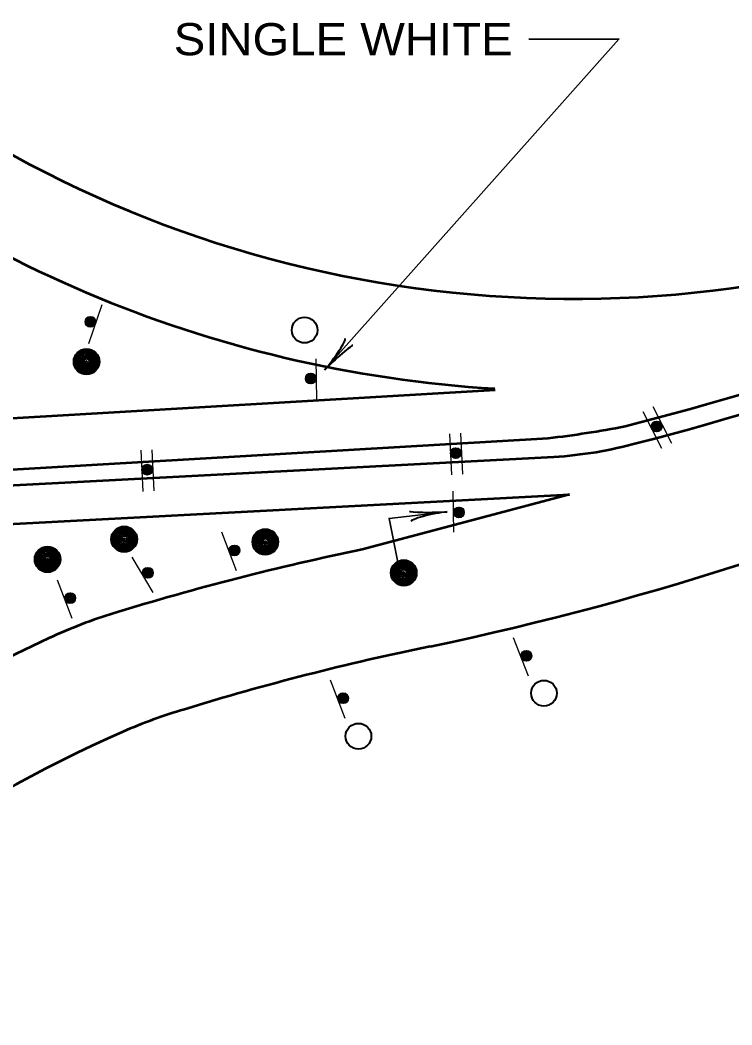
# Model space of a CAD drawing. Extents: x 354 to 1034, y -85 to 443.
# Drawn here: x 761.2 to 806, y 94.7 to 158 of the extents above; entities that cross this region are included whole.
import ezdxf
from ezdxf.enums import TextEntityAlignment as Align

# ---------------------------------------------------------------- set-up
doc = ezdxf.new("R2010")
doc.units = 0
doc.header["$LTSCALE"] = 0.8
doc.layers.add('1', color=7, linetype='Continuous', lineweight=40)
doc.layers.add('4', color=7, linetype='Continuous', lineweight=25)

msp = doc.modelspace()

# ---------------------------------------------------------------- linework, layer by layer
at = {"layer": '1', "lineweight": 53}
for p, q in [((733.5157, 131.3185), (791.1193, 134.7018)), ((744.0098, 128.6893), (794.4734, 131.6532)), ((744.0627, 127.8161), (794.8289, 130.4765)), ((733.5227, 124.8303), (795.8072, 128.0944)), ((795.8072, 128.0944), (782.7468, 124.6297))]:
    msp.add_line(p, q, dxfattribs=at)
at = {"layer": '1', "lineweight": 35}
for points in [[(793.2572, 156.7909), (798.9272, 156.7909), (780.3809, 135.9516)], [(788.0897, 127.0157), (784.4471, 126.5922), (785.0401, 123.6272)]]:
    msp.add_lwpolyline(points, dxfattribs=at)
at = {"layer": '1'}
for centre, radius in [((765.6203, 138.9862), 0.3159), ((765.6306, 138.9913), 0.2917), ((765.6229, 138.9939), 0.2754), ((779.1208, 138.457), 0.81), ((765.5997, 138.9762), 0.2835), ((765.6203, 138.9862), 0.2511), ((765.6203, 138.9862), 0.2349), ((765.6229, 138.9939), 0.2268), ((765.6229, 138.9939), 0.2106), ((765.6152, 138.9965), 0.1946), ((765.6076, 138.9992), 0.1782), ((765.6076, 138.9992), 0.162), ((765.5923, 139.0044), 0.1458), ((765.5719, 139.02), 0.1218), ((765.5822, 139.025), 0.1296), ((765.5669, 139.0303), 0.0972), ((765.5592, 139.0329), 0.0814), ((765.5516, 139.0356), 0.0648), ((765.5363, 139.0409), 0.0486), ((765.521, 139.0461), 0.0324), ((765.5056, 139.0514), 0.0162), ((765.6282, 139.0092), 0.1296), ((765.6255, 139.0016), 0.0891), ((765.5527, 138.8896), 0.0081), ((765.3762, 136.4663), 0.81), ((765.3652, 136.5019), 0.7107), ((765.3546, 136.4808), 0.6565), ((765.3652, 136.449), 0.5848), ((765.3017, 136.2372), 0.519), ((765.3546, 136.5126), 0.4872), ((765.4817, 136.3537), 0.5345), ((765.3334, 136.449), 0.3602), ((765.4182, 136.3855), 0.4347), ((765.3758, 136.6608), 0.3193), ((765.3546, 136.502), 0.2965), ((765.5664, 136.269), 0.4801), ((765.0158, 136.2796), 0.3269), ((765.3758, 136.502), 0.1708), ((765.3758, 136.4808), 0.0424), ((779.5023, 135.4119), 0.3159), ((779.4864, 135.3954), 0.2835), ((779.5103, 135.4201), 0.2917), ((779.5022, 135.42), 0.2754), ((779.5023, 135.4119), 0.2511), ((779.5023, 135.4119), 0.2349), ((779.5022, 135.42), 0.2268), ((779.5022, 135.42), 0.2106), ((779.4941, 135.4198), 0.1946), ((779.486, 135.4197), 0.1782), ((779.4453, 135.4271), 0.1218), ((779.4533, 135.4353), 0.1296), ((779.486, 135.4197), 0.162), ((779.4698, 135.4194), 0.1458), ((779.4371, 135.4351), 0.0972), ((779.429, 135.4349), 0.0814), ((779.4209, 135.4348), 0.0648), ((779.4047, 135.4345), 0.0486), ((779.3885, 135.4342), 0.0324), ((779.5019, 135.4362), 0.1296), ((779.502, 135.4281), 0.0891), ((779.3723, 135.4339), 0.0162), ((779.4719, 135.2979), 0.0081), ((801.3038, 132.3898), 0.3159), ((801.2929, 132.3934), 0.2917), ((801.3002, 132.397), 0.2754), ((801.3256, 132.3827), 0.2835), ((801.3038, 132.3898), 0.2511), ((801.3038, 132.3898), 0.2349), ((801.3002, 132.397), 0.2268), ((801.3002, 132.397), 0.2106), ((801.3074, 132.4007), 0.1946), ((801.3146, 132.4044), 0.1782), ((801.3146, 132.4044), 0.162), ((801.2928, 132.4115), 0.1296), ((801.329, 132.4117), 0.1458), ((801.3361, 132.4335), 0.1296), ((801.2965, 132.4043), 0.0891), ((801.347, 132.43), 0.1218), ((801.3505, 132.4409), 0.0972), ((801.3578, 132.4446), 0.0814), ((801.365, 132.4482), 0.0648), ((801.3794, 132.4556), 0.0486), ((801.3938, 132.463), 0.0324), ((801.3842, 132.3035), 0.0081), ((801.4083, 132.4703), 0.0162), ((788.6454, 130.7151), 0.3159), ((788.6369, 130.7228), 0.2917), ((788.6449, 130.7232), 0.2754), ((788.6624, 130.6998), 0.2835), ((788.6454, 130.7151), 0.2511), ((788.6454, 130.7151), 0.2349), ((788.6449, 130.7232), 0.2268), ((788.6449, 130.7232), 0.2106), ((788.653, 130.7236), 0.1946), ((788.6611, 130.7241), 0.1782), ((788.6611, 130.7241), 0.162), ((788.6441, 130.7394), 0.1296), ((788.6773, 130.7249), 0.1458), ((788.6445, 130.7313), 0.0891), ((788.6926, 130.7419), 0.1296), ((788.7011, 130.7343), 0.1218), ((788.7088, 130.7428), 0.0972), ((788.7169, 130.7432), 0.0814), ((788.725, 130.7436), 0.0648), ((788.6837, 130.6036), 0.0081), ((788.7412, 130.7445), 0.0486), ((788.7573, 130.7453), 0.0324), ((788.7735, 130.7462), 0.0162), ((769.2002, 129.6664), 0.3159), ((769.1917, 129.674), 0.2917), ((769.1997, 129.6745), 0.2754), ((769.2172, 129.651), 0.2835), ((769.2002, 129.6664), 0.2511), ((769.2002, 129.6664), 0.2349), ((769.1997, 129.6745), 0.2268), ((769.1997, 129.6745), 0.2106), ((769.2078, 129.6749), 0.1946), ((769.2159, 129.6753), 0.1782), ((769.2159, 129.6753), 0.162), ((769.1989, 129.6906), 0.1296), ((769.2321, 129.6762), 0.1458), ((769.1993, 129.6825), 0.0891), ((769.2474, 129.6932), 0.1296), ((769.2559, 129.6855), 0.1218), ((769.2636, 129.694), 0.0972), ((769.2717, 129.6944), 0.0814), ((769.2798, 129.6949), 0.0648), ((769.2385, 129.5548), 0.0081), ((769.296, 129.6957), 0.0486), ((769.3121, 129.6966), 0.0324), ((769.3283, 129.6974), 0.0162), ((788.8469, 126.9735), 0.3159), ((788.839, 126.9653), 0.2917), ((788.8471, 126.9654), 0.2754), ((788.8628, 126.99), 0.2835), ((788.8469, 126.9735), 0.2511), ((788.8469, 126.9735), 0.2349), ((788.8471, 126.9654), 0.2268), ((788.8471, 126.9654), 0.2106), ((788.8552, 126.9656), 0.1946), ((788.8633, 126.9657), 0.1782), ((788.8633, 126.9657), 0.162), ((788.8473, 126.9492), 0.1296), ((788.8794, 126.966), 0.1458), ((788.8472, 126.9573), 0.0891), ((788.8959, 126.9501), 0.1296), ((788.9039, 126.9583), 0.1218), ((788.9121, 126.9504), 0.0972), ((788.9202, 126.9505), 0.0814), ((788.9283, 126.9506), 0.0648), ((788.8773, 127.0875), 0.0081), ((788.9445, 126.9509), 0.0486), ((788.9607, 126.9512), 0.0324), ((788.9769, 126.9515), 0.0162), ((767.7481, 125.2843), 0.81), ((767.7371, 125.3199), 0.7107), ((767.3877, 125.0976), 0.3269), ((767.7266, 125.2988), 0.6565), ((767.7372, 125.267), 0.5848), ((767.6736, 125.0552), 0.519), ((767.7266, 125.3306), 0.4872), ((767.8537, 125.1717), 0.5345), ((767.7054, 125.267), 0.3602), ((767.7901, 125.2035), 0.4347), ((767.7477, 125.4788), 0.3193), ((767.7266, 125.32), 0.2965), ((767.9384, 125.087), 0.4801), ((767.7478, 125.32), 0.1708), ((767.7477, 125.2988), 0.0424), ((776.6429, 125.1149), 0.81), ((776.6319, 125.1505), 0.7107), ((776.6213, 125.1294), 0.6565), ((776.6319, 125.0976), 0.5848), ((776.5684, 124.8858), 0.519), ((776.6213, 125.1612), 0.4872), ((776.7484, 125.0023), 0.5345), ((776.6001, 125.0976), 0.3602), ((776.6848, 125.034), 0.4347), ((776.6425, 125.3094), 0.3193), ((776.6213, 125.1506), 0.2965), ((776.8331, 124.9176), 0.4801), ((762.9196, 124.0137), 0.81), ((762.9086, 124.0493), 0.7107), ((774.6997, 124.5804), 0.3159), ((774.6951, 124.57), 0.2917), ((774.7091, 124.6014), 0.2835), ((774.7026, 124.5729), 0.2754), ((774.6997, 124.5804), 0.2511), ((774.6997, 124.5804), 0.2349), ((774.7026, 124.5729), 0.2268), ((774.7026, 124.5729), 0.2106), ((774.7102, 124.5758), 0.1946), ((774.7178, 124.5787), 0.1782), ((774.7178, 124.5787), 0.162), ((774.7329, 124.5845), 0.1458), ((774.7538, 124.5752), 0.1296), ((774.7585, 124.5856), 0.1218), ((774.6894, 124.6979), 0.0081), ((776.2824, 124.9282), 0.3269), ((776.6425, 125.1506), 0.1708), ((776.6425, 125.1294), 0.0424), ((762.5592, 123.827), 0.3269), ((762.898, 124.0282), 0.6565), ((762.9086, 123.9964), 0.5848), ((762.8451, 123.7846), 0.519), ((762.898, 124.06), 0.4872), ((763.0251, 123.9011), 0.5345), ((762.8768, 123.9964), 0.3602), ((762.9616, 123.9329), 0.4347), ((762.9192, 124.2082), 0.3193), ((762.898, 124.0494), 0.2965), ((763.1098, 123.8164), 0.4801), ((762.9192, 124.0494), 0.1708), ((762.9192, 124.0282), 0.0424), ((774.7085, 124.5578), 0.1296), ((774.7056, 124.5653), 0.0891), ((774.7689, 124.581), 0.0972), ((774.7765, 124.5839), 0.0814), ((774.7841, 124.5868), 0.0648), ((774.7992, 124.5926), 0.0486), ((774.8143, 124.5984), 0.0324), ((774.8294, 124.6042), 0.0162), ((769.2391, 123.1662), 0.3159), ((769.2363, 123.1551), 0.2917), ((769.2446, 123.1884), 0.2835), ((785.3682, 123.1665), 0.81), ((785.3573, 123.2021), 0.7107), ((785.3467, 123.181), 0.6565), ((785.3573, 123.1492), 0.5848), ((785.2938, 122.9374), 0.519), ((785.3467, 123.2128), 0.4872), ((785.4738, 123.0539), 0.5345), ((785.3255, 123.1492), 0.3602), ((785.4102, 123.0857), 0.4347), ((785.3679, 123.361), 0.3193), ((785.3467, 123.2022), 0.2965), ((785.5585, 122.9692), 0.4801), ((769.2432, 123.1592), 0.2754), ((769.2391, 123.1662), 0.2511), ((769.2391, 123.1662), 0.2349), ((769.2432, 123.1592), 0.2268), ((769.2432, 123.1592), 0.2106), ((769.2502, 123.1634), 0.1946), ((769.2571, 123.1676), 0.1782), ((769.2571, 123.1676), 0.162), ((769.2516, 123.1454), 0.1296), ((769.271, 123.1759), 0.1458), ((769.2474, 123.1523), 0.0891), ((769.2932, 123.1704), 0.1296), ((769.296, 123.1815), 0.1218), ((769.2084, 123.2801), 0.0081), ((769.3071, 123.1787), 0.0972), ((769.3141, 123.1829), 0.0814), ((769.321, 123.1871), 0.0648), ((769.3349, 123.1954), 0.0486), ((769.3488, 123.2038), 0.0324), ((769.3627, 123.2121), 0.0162), ((785.0078, 122.9798), 0.3269), ((785.3679, 123.2022), 0.1708), ((785.3679, 123.181), 0.0424), ((764.3511, 121.5731), 0.3159), ((764.3465, 121.5626), 0.2917), ((764.3604, 121.594), 0.2835), ((764.354, 121.5655), 0.2754), ((764.3511, 121.5731), 0.2511), ((764.3511, 121.5731), 0.2349), ((764.354, 121.5655), 0.2268), ((764.354, 121.5655), 0.2106), ((764.3616, 121.5684), 0.1946), ((764.3691, 121.5713), 0.1782), ((764.3691, 121.5713), 0.162), ((764.3598, 121.5504), 0.1296), ((764.3843, 121.5771), 0.1458), ((764.3569, 121.5579), 0.0891), ((764.4052, 121.5678), 0.1296), ((764.4099, 121.5783), 0.1218), ((764.4203, 121.5736), 0.0972), ((764.3407, 121.6906), 0.0081), ((764.4279, 121.5765), 0.0814), ((764.4354, 121.5794), 0.0648), ((764.4506, 121.5852), 0.0486), ((764.4657, 121.591), 0.0324), ((764.4808, 121.5968), 0.0162), ((793.0919, 117.9413), 0.3159), ((793.0872, 117.9309), 0.2917), ((793.1012, 117.9623), 0.2835), ((793.0948, 117.9338), 0.2754), ((793.0919, 117.9413), 0.2511), ((793.0919, 117.9413), 0.2349), ((793.0948, 117.9338), 0.2268), ((793.0948, 117.9338), 0.2106), ((793.1023, 117.9367), 0.1946), ((793.1099, 117.9396), 0.1782), ((793.1099, 117.9396), 0.162), ((793.1006, 117.9187), 0.1296), ((793.125, 117.9454), 0.1458), ((793.0977, 117.9262), 0.0891), ((793.146, 117.9361), 0.1296), ((793.1506, 117.9465), 0.1218), ((793.1611, 117.9419), 0.0972), ((793.0815, 118.0588), 0.0081), ((793.1686, 117.9448), 0.0814), ((793.1762, 117.9477), 0.0648), ((793.1913, 117.9535), 0.0486), ((793.2064, 117.9593), 0.0324), ((793.2216, 117.9651), 0.0162), ((794.1995, 115.5849), 0.81), ((781.55, 115.2671), 0.3159), ((781.5454, 115.2566), 0.2917), ((781.5594, 115.288), 0.2835), ((781.553, 115.2595), 0.2754), ((781.55, 115.2671), 0.2511), ((781.55, 115.2671), 0.2349), ((781.553, 115.2595), 0.2268), ((781.553, 115.2595), 0.2106), ((781.5605, 115.2624), 0.1946), ((781.5681, 115.2653), 0.1782), ((781.5681, 115.2653), 0.162), ((781.5588, 115.2444), 0.1296), ((781.5832, 115.2711), 0.1458), ((781.5559, 115.2519), 0.0891), ((781.6041, 115.2618), 0.1296), ((781.6088, 115.2723), 0.1218), ((781.6193, 115.2676), 0.0972), ((781.5397, 115.3845), 0.0081), ((781.6268, 115.2705), 0.0814), ((781.6344, 115.2734), 0.0648), ((781.6495, 115.2792), 0.0486), ((781.6646, 115.285), 0.0324), ((781.6797, 115.2908), 0.0162), ((782.5093, 112.8741), 0.81)]:
    msp.add_circle(centre, radius, dxfattribs=at)
at = {"layer": '1', "lineweight": 53}
for centre, radius, start, end in [((750.459, 323.5575), 197.2956, 284.3366, 294.22623), ((750.459, 323.5575), 198.5106, 284.47855, 294.91675), ((787.4215, 192.9131), 61.6644, 276.56671, 281.11869), ((793.1843, 156.626), 26.2012, 273.59877, 285.282), ((815.8617, -36.8831), 164.8726, 101.58678, 107.19267), ((775.4832, 92.6168), 29.2255, 106.61246, 115.2692), ((802.7781, 33.4224), 94.4089, 114.91401, 137.45095), ((820.1393, -42.9847), 164.8726, 101.58678, 107.1408), ((780.3933, 84.2194), 31.6084, 106.25078, 113.75791), ((802.7781, 33.4224), 87.1189, 113.77313, 136.30699)]:
    msp.add_arc(centre, radius, start, end, dxfattribs=at)
for centre, major_axis, ratio, start_param, end_param in [((794.3753, 202.3205), (-66.8542, 9.6148), 0.914497, 0.9311997, 3.1747556), ((794.3753, 202.3205), (-72.0655, 10.3643), 0.928319, 0.9272378, 1.6585366), ((753.6587, 266.2447), (170.2828, 26.9691), 0.877958, 4.7695405, 5.01975)]:
    msp.add_ellipse(centre, major_axis=major_axis, ratio=ratio, start_param=start_param, end_param=end_param, dxfattribs=at)
at = {"layer": '1'}
for centre, major_axis, ratio, start_param, end_param in [((780.8013, 136.7606), (-0.8671, -1.1646), 0.122415, 0.8963533, 3.1415927), ((781.1123, 136.5156), (1.0521, 0.9682), 0.07063, 6.2823074, 8.5597026), ((787.1684, 127.0811), (-1.4296, -0.023), 0.07063, 6.2823074, 8.5597026), ((787.2376, 126.6913), (1.4221, 0.2927), 0.122415, 0.8963533, 3.1415927)]:
    msp.add_ellipse(centre, major_axis=major_axis, ratio=ratio, start_param=start_param, end_param=end_param, dxfattribs=at)
at = {"layer": '4'}
for p, q in [((766.3454, 140.0473), (765.5014, 137.5962)), ((779.8208, 136.6569), (779.8661, 134.065)), ((801.0587, 133.6558), (802.2356, 131.3462)), ((800.4382, 133.3397), (801.6147, 131.0301)), ((788.2408, 131.9348), (788.3764, 129.3466)), ((788.9363, 131.9713), (789.0721, 129.3828)), ((768.7957, 130.8861), (768.9312, 128.2979)), ((769.4912, 130.9225), (769.6268, 128.3341)), ((788.5283, 125.7284), (788.4832, 128.3203)), ((774.8262, 123.3015), (773.8973, 125.7216)), ((769.5857, 121.9287), (768.2507, 124.1506)), ((764.4777, 120.2941), (763.5488, 122.7142)), ((793.2184, 116.6624), (792.2895, 119.0824)), ((781.6766, 113.9881), (780.7477, 116.4082))]:
    msp.add_line(p, q, dxfattribs=at)
for centre in [(765.6176, 138.9786), (779.5024, 135.4038), (801.3075, 132.3826), (788.6458, 130.707), (769.2006, 129.6583), (788.8468, 126.9816), (774.6968, 124.588), (769.2349, 123.1731), (764.3482, 121.5806), (793.089, 117.9489), (781.5471, 115.2746)]:
    msp.add_circle(centre, 0.3321, dxfattribs=at)

# ---------------------------------------------------------------- texts
at = {"layer": '1', "width": 1.1}
msp.add_text('SINGLE WHITE', height=2.025, dxfattribs=at).set_placement((781.5466, 155.775), align=Align.CENTER)

doc.saveas('drawing.dxf')
